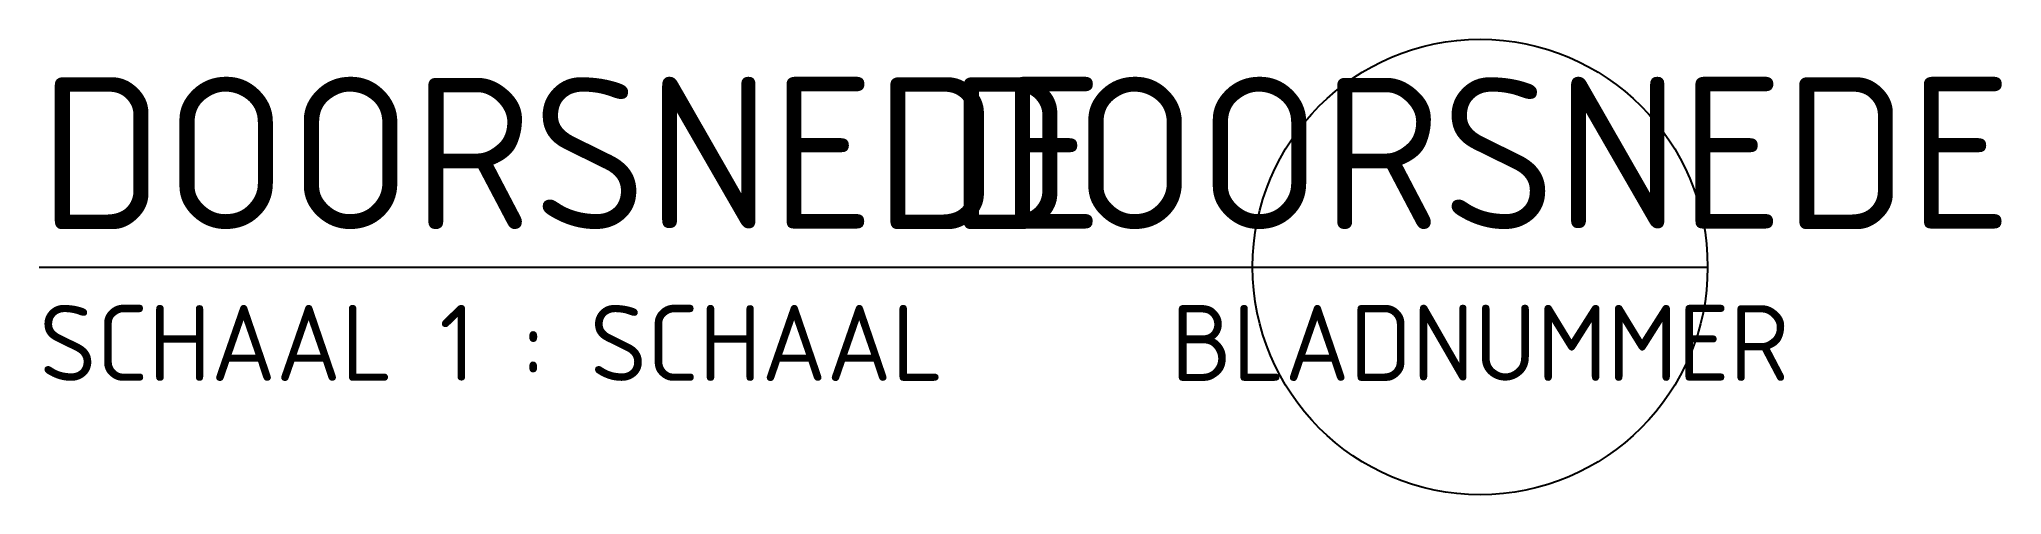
# Model space of a CAD drawing. Extents: x 0 to 64.7, y -7.5 to 7.5.
import ezdxf
from ezdxf.enums import TextEntityAlignment as Align

# ---------------------------------------------------------------- set-up
doc = ezdxf.new("R2010")
doc.units = 0
doc.header["$LTSCALE"] = 0.2
doc.styles.add('NLCS-ISO', font='NLCS-ISO.ttf')

msp = doc.modelspace()

# ---------------------------------------------------------------- linework, layer by layer
msp.add_line((0, 0), (55, 0))
msp.add_circle((47.5, 0), 7.5)

# ---------------------------------------------------------------- texts
at = {"linetype": 'Continuous', "style": 'NLCS-ISO'}
for s, height, p in [('DOORSNEDE', 5, (0, 1.25)), ('SCHAAL 1 :', 2.5, (0.001, -3.749))]:
    msp.add_text(s, height=height, dxfattribs=at).set_placement(p)
for tag, text, height, p in [('DOORSNEDE', 'A', 5, (47.5, 1.25)), ('BLADNUMMER', 'S1', 2.5, (47.5, -3.75))]:
    msp.add_attdef(tag, text=text, height=height, dxfattribs=at).set_placement(p, align=Align.CENTER)
msp.add_attdef('SCHAAL', (18.151, -3.75), '100', height=2.5, dxfattribs=at)

doc.saveas('drawing.dxf')
